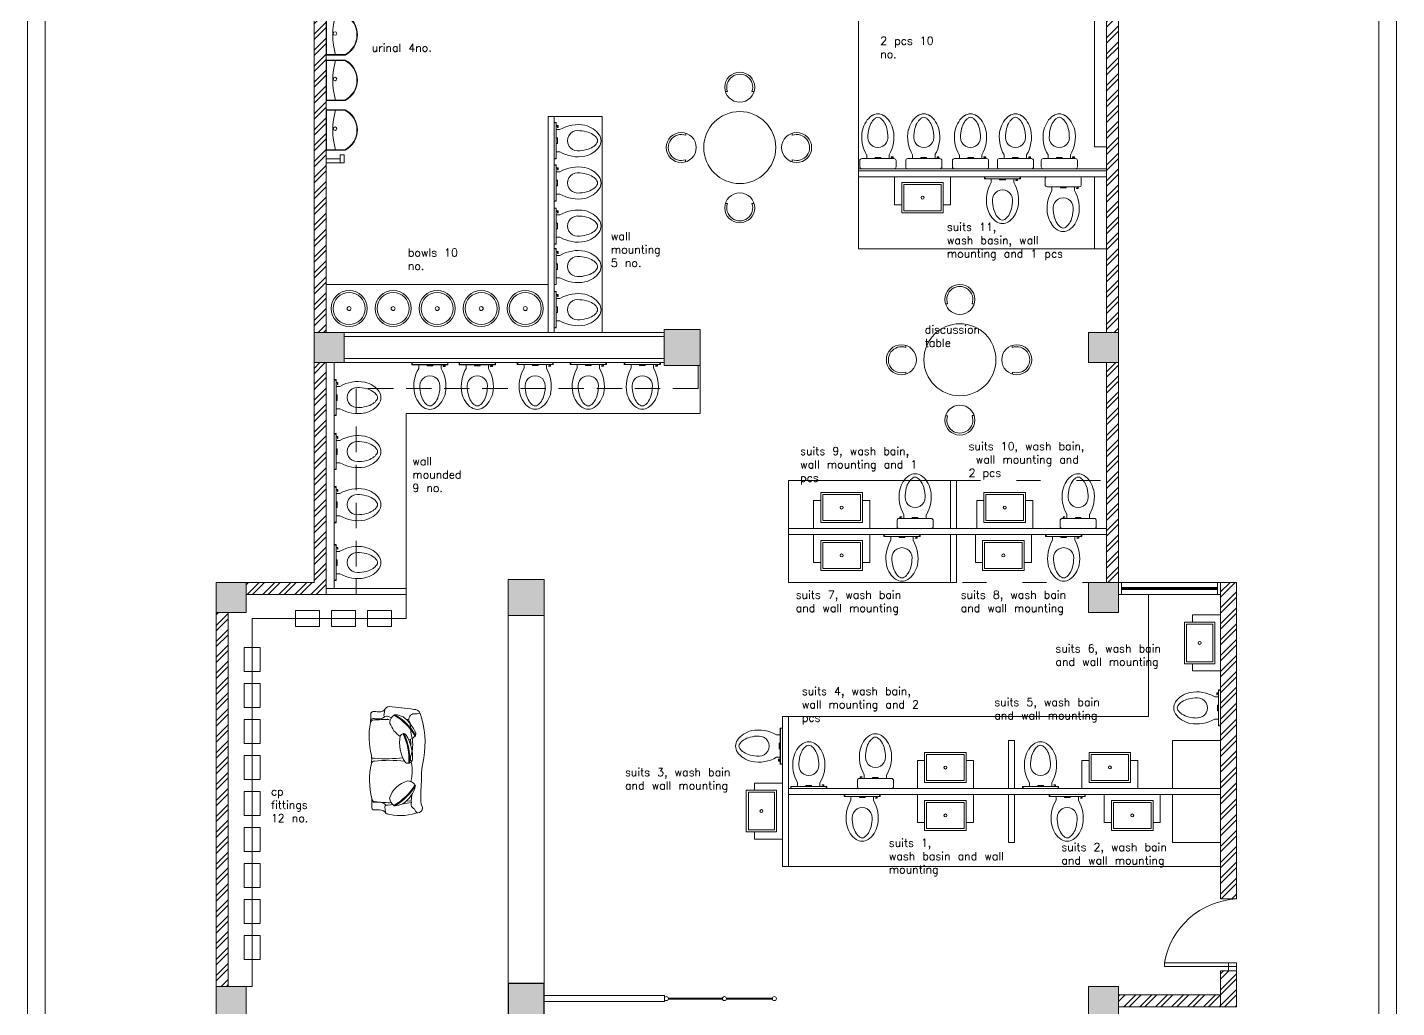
# Model space of a CAD drawing. Header units: inches. Extents: x 111501 to 134888, y 46021 to 52102.
# Drawn here: x 113693 to 114377, y 48812 to 49302 of the extents above; entities that cross this region are included whole.
import ezdxf
from ezdxf.lldxf.tags import DXFTag

# ---------------------------------------------------------------- set-up
doc = ezdxf.new("R2010")
doc.units = ezdxf.units.IN
doc.header["$MEASUREMENT"] = 0
doc.linetypes.add('ACAD_ISO03W100', pattern=[30, 12, -18])
doc.linetypes.add('DASHED', pattern=[19.05, 12.7, -6.35])
for name, color, linetype, lineweight in [('column', 252, 'Continuous', 9), ('DOOR', 1, 'Continuous', 0), ('FURNITURE', 14, 'Continuous', 18), ('SHEET', 7, 'Continuous', 30), ('text', 7, 'Continuous', 0), ('wall', 7, 'Continuous', 9), ('window', 140, 'Continuous', 15)]:
    doc.layers.add(name, color=color, linetype=linetype, lineweight=lineweight)
doc.layers.add('RO', color=7, linetype='Continuous')
doc.styles.get("Standard").update_dxf_attribs({"font": 'txt.shx', "height": 6})
tags = doc.linetypes.add('02B1', pattern=[15, 12, -3]).pattern_tags.tags
tags[6:7] = [DXFTag(74, 4), DXFTag(75, 0), DXFTag(340, '0'), DXFTag(46, 1.0), DXFTag(50, 0.0), DXFTag(44, 0.0), DXFTag(45, 0.0)]
tags[4:5] = [DXFTag(74, 4), DXFTag(75, 0), DXFTag(340, '0'), DXFTag(46, 1.0), DXFTag(50, 0.0), DXFTag(44, 0.0), DXFTag(45, 0.0)]
pattern_1 = [(45, (14908.9597, 1823.8855), (-3.97747564, 3.97747564), []), (45, (14911.6114, 1823.8855), (-3.97747564, 3.97747564), [])]

# ---------------------------------------------------------------- blocks, each defined once
blk = doc.blocks.new('A$C2699740B')
at = {"layer": 'FURNITURE'}
for p, q in [((1, 17.05), (1, 1)), ((1, 14.62), (2.86, 14.62)), ((1, 3.43), (2.86, 3.43))]:
    blk.add_line(p, q, dxfattribs=at)
at = {"layer": 'FURNITURE', "linetype": 'Continuous'}
for p, q in [((1, 10.45), (1.54, 10.45)), ((1.54, 7.61), (1, 7.61)), ((1.54, 10.45), (1.54, 7.61))]:
    blk.add_line(p, q, dxfattribs=at)
at = {"layer": 'FURNITURE'}
blk.add_lwpolyline([(0, 0), (1.02, 0), (1.02, 18.06), (0, 18.06)], close=True, dxfattribs=at)
at = {"layer": 'FURNITURE', "linetype": 'Continuous'}
for points in [[(1.53, 16.58), (1, 16.58), (1, 16.35), (1.53, 16.35)], [(1.53, 16.58), (1.87, 16.58), (1.87, 15.63), (1.65, 15.63)], [(1.53, 16.26), (1.53, 16.35)]]:
    blk.add_lwpolyline(points, dxfattribs=at)
blk.add_arc((-0.37, 15.59), 2.01, 0.88806, 19.3392, dxfattribs=at)
at = {"layer": 'FURNITURE', "extrusion": (0, 0, -1)}
for centre, start_param, end_param in [((0, 17.05), 2.356194, 3.926991), ((0, 1), 3.926991, 5.497787)]:
    blk.add_ellipse(centre, major_axis=(-0.709, -0.709), ratio=1, start_param=start_param, end_param=end_param, dxfattribs=at)
at = {"layer": 'FURNITURE'}
for centre, major_axis, start_param, end_param in [((11.95, -1.19), (-12.9, -12.9), 3.740911, 4.44905), ((11.6, 9.03), (3.56, -3.56), 2.356179, 5.497772), ((11.6, -4), (-12.77, -12.77), 3.673654, 3.926975), ((11.62, 2.43), (10.46, -10.46), 1.79758, 2.102858), ((14.16, 6.48), (7.07, -7.07), 1.370664, 1.797579), ((13.26, 2.43), (-8.08, -8.08), 3.368376, 3.673654), ((15.79, 6.48), (4.7, -4.7), 1.370664, 1.797579), ((15.79, 11.57), (-4.7, -4.7), 1.343983, 1.770898), ((19.64, 9.03), (-1.44, -1.44), 2.35618, 2.941459), ((19.64, 9.03), (-1.44, -1.44), 1.7709, 2.356179), ((18, 9.03), (3.81, -3.81), 0.785384, 1.370663), ((18, 9.03), (-3.81, -3.81), 1.770899, 2.356178), ((11.91, 19.01), (12.74, -12.74), -1.31209, -0.594747), ((11.6, 22.05), (12.77, -12.77), -0.785413, -0.532092), ((11.62, 15.63), (-10.46, -10.46), 1.038704, 1.343982), ((13.26, 15.63), (-8.08, -8.08), 1.038704, 1.343982), ((14.16, 11.57), (7.07, -7.07), -0.226814, 0.200102)]:
    blk.add_ellipse(centre, major_axis=major_axis, ratio=1, start_param=start_param, end_param=end_param, dxfattribs=at)
blk = doc.blocks.new('fgfdg')
at = {"layer": 'FURNITURE'}
for points in [[(9958.2, 25320.5), (9961.82, 25320.5), (9961.82, 25334.5), (9933.82, 25334.5), (9933.82, 25320.5), (9937.44, 25320.5)], [(9937.44, 25316.5), (9937.44, 25331.56), (9958.2, 25331.56), (9958.2, 25316.5), (9937.44, 25316.5), (9937.44, 25316.5)]]:
    blk.add_lwpolyline(points, dxfattribs=at)
blk.add_lwpolyline([(9938.44, 25317.5), (9938.44, 25330.56), (9957.2, 25330.56), (9957.2, 25317.5), (9938.44, 25317.5)], close=True, dxfattribs=at)
blk.add_circle((9947.82, 25324.03), 0.75, dxfattribs=at)
blk = doc.blocks.new('so')
at = {"layer": 'FURNITURE'}
for p, q in [((93769.7, 46908.55), (93770.47, 46908.35)), ((93752.34, 46905.16), (93752.51, 46906.52)), ((93762.11, 46903.43), (93757.75, 46902.84)), ((93760.52, 46902.13), (93757.93, 46901.98)), ((93769.43, 46904.14), (93767.18, 46903.8)), ((93768.58, 46902.89), (93768.03, 46902.73)), ((93770.77, 46907.56), (93771.08, 46904.87)), ((93758.31, 46881.28), (93758.24, 46879.86)), ((93759.31, 46862.37), (93758.99, 46862.39)), ((93760.5, 46861.17), (93759.13, 46861.32)), ((93769.27, 46859.7), (93767.77, 46860.37)), ((93769.29, 46861.22), (93768.4, 46861.65)), ((93753.59, 46857.91), (93753.48, 46858.34)), ((93769.77, 46854.9), (93769.47, 46854.89)), ((93771.08, 46856.49), (93771.61, 46859.22)), ((93776, 46857.32), (93774.86, 46857.39)), ((93777.45, 46857.47), (93777.04, 46857.3)), ((93777.89, 46857.84), (93777.45, 46857.47))]:
    blk.add_line(p, q, dxfattribs=at)
for centre, radius, start, end in [((93763.41, 46883.52), 25.81, 74.13928, 107.6386), ((93752.46, 46904.62), 4.07, 18.40482, 56.04005), ((93754.78, 46907.41), 0.592, 8.87051, 94.05424), ((93780.54, 46879.15), 29.07, 119.82965, 148.57464), ((93770.84, 46890.55), 15.56, 124.15229, 166.04045), ((93780.63, 46879.22), 28.66, 119.18399, 149.26894), ((93755.74, 46903.77), 2.22, 335.13449, 74.70054), ((93755.09, 46901.83), 2.85, 350.2141, 20.76481), ((93765.94, 46896.04), 8.32, 88.94997, 117.41935), ((93765.76, 46903.7), 0.425, 39.93327, 118.71729), ((93766.29, 46903.99), 0.425, 39.93327, 118.71729), ((93763.54, 46900.06), 5.23, 5.84806, 53.16868), ((93769.92, 46901.55), 2.64, 74.01477, 100.65631), ((93756.37, 46904.5), 12.96, 285.24913, 342.47727), ((93759.97, 46897.06), 5.07, 219.4617, 267.88774), ((93777.5, 46879.99), 20.24, 176.5091, 212.66613), ((93759.56, 46880.94), 2.28, 111.77378, 176.80671), ((93787.71, 46881), 29.07, 175.93246, 205.56871), ((93759.48, 46879.97), 3.18, 64.50853, 103.88422), ((93787.69, 46881.11), 28.66, 175.96049, 206.26301), ((93744.39, 46872.73), 19.32, 350.12791, 31.55288), ((93757.39, 46868.51), 1.77, 156.9035, 196.40408), ((93774.12, 46875.91), 20.07, 203.23758, 232.67391), ((93756.02, 46869.34), 0.305, 93.71895, 203.89699), ((93780.82, 46883.9), 29.07, 210.39959, 239.14459), ((93780.9, 46883.82), 28.66, 209.7053, 239.79025), ((93759.92, 46866.36), 5.07, 98.38462, 139.51253), ((93679.26, 46871.47), 79.79, 359.91776, 0.1427), ((93761.85, 46870.2), 1.77, 219.56422, 259.06481), ((93761.77, 46868.6), 0.305, 212.07132, 322.24935), ((93761.83, 46870.19), 1.77, 275.25586, 334.01427), ((93755.99, 46858.63), 13.37, 20.038, 55.9443), ((93756.27, 46861.23), 2.87, 271.81871, 21.73426), ((93763.43, 46863.29), 5.23, 305.80555, 353.12617), ((93764.3, 46862.3), 4.34, 4.75028, 12.23242), ((93755.56, 46853.08), 5.35, 81.44915, 112.17373), ((93765.91, 46867.27), 8.32, 241.55488, 270.02427), ((93766.16, 46859.33), 0.425, 240.25695, 319.04097), ((93769.85, 46864.16), 4.5, 262.57797, 288.77512)]:
    blk.add_arc(centre, radius, start, end, dxfattribs=at)
at = {"layer": 'FURNITURE', "extrusion": (0, 0, -1)}
for centre, major_axis, ratio, start_param, end_param in [((93773.54, 46909.47), (-3.31, 0.03), 0.909091, 4.616161, 5.890683), ((93757.64, 46904.17), (-5.13, 2.35), 0.618231, 5.500844, 7.184555), ((93689.39, 46899.23), (-63.77, 0.57), 0.909091, 3.056167, 3.251523), ((93759.67, 46900.91), (-1.84, 0.02), 0.909091, 0.073573, 0.254317), ((93764.63, 46809.88), (-102.4, 0.92), 0.909091, 1.601237, 1.67337), ((93767.88, 46905.84), (-3.36, 0.03), 0.909091, 3.452305, 3.740947), ((93773.87, 46910.2), (-0.08, 7.57), 0.730686, 3.178935, 3.779527), ((93775.86, 46848.78), (-59.28, 0.53), 0.909091, 1.527079, 1.573647), ((93775.94, 46852.61), (-59.28, 0.53), 0.909091, 1.527079, 1.573647), ((93775.75, 46900.71), (-1.84, 0.02), 0.909091, 1.671525, 3.054326), ((93776.07, 46901.25), (-1.62, 0.01), 0.909091, 1.838774, 2.80094), ((93776.15, 46905.08), (-1.62, 0.01), 0.909091, 1.838774, 2.80094), ((93890.94, 46901.04), (-113.36, 2.08), 0.701645, 6.254642, 6.313975), ((93921.13, 46888.07), (-163.89, 1.47), 0.909091, 0.062984, 0.077367), ((93921.96, 46889.1), (164.59, 2.24), 0.332533, 3.039374, 3.24171), ((93769.2, 46973.97), (1.09, 92.29), 0.86194, 3.038922, 3.227555), ((93776.06, 46879.38), (1.82, 0.64), 0.643947, 4.915204, 6.007097), ((93776.1, 46883.74), (-1.41, 1.06), 0.914805, 2.750316, 4.013629), ((94512.72, 46901.52), (761.68, 30.39), 0.237765, 3.06991, 3.193225), ((93925.72, 46873.33), (-167.53, 1.5), 0.909091, 6.258896, 6.277374), ((93640.53, 46875.47), (-138.39, 7.62), 0.514907, 2.983139, 3.210922), ((93724.36, 46862.32), (24.04, 24.18), 1, 0.556107, 0.764052), ((93760.41, 46863.29), (-1.84, 0.02), 0.909091, 5.638899, 6.209604), ((93745.95, 47451.69), (-649.87, 5.82), 0.909091, 4.657058, 4.668338), ((93768.59, 46858.41), (-3.26, 0.03), 0.909091, 1.877441, 2.006467), ((93773.86, 46857.98), (-3.31, 0.03), 0.909091, 0.681701, 1.699089), ((93779.28, 46914.66), (-59.28, 0.53), 0.909091, 4.741604, 4.788172), ((93776.49, 46863.15), (-1.84, 0.02), 0.909091, 3.260925, 4.643725), ((93776.7, 46862.24), (-1.62, 0.01), 0.909091, 3.51431, 4.476477), ((93891.41, 46855.42), (-113.27, 4.67), 0.710878, 6.259211, 6.318545), ((93758.3, 46860.31), (4.57, 2.7), 0.675931, 2.302953, 3.269293), ((93792.92, 47096.89), (35.25, 240.83), 0.806916, 3.083864, 3.147073), ((93768.83, 46856.9), (-2.29, 0.02), 0.909091, 3.32703, 4.655766), ((93773.74, 46854.45), (-3.31, 0.03), 0.909091, 0.424568, 1.699089), ((93768.37, 46858.41), (-3.36, 0.03), 0.909091, 2.622382, 2.862945), ((93779.16, 46911.13), (-59.28, 0.53), 0.909091, 4.741604, 4.788172), ((93776.58, 46858.71), (-1.62, 0.01), 0.909091, 3.51431, 4.476477)]:
    blk.add_ellipse(centre, major_axis=major_axis, ratio=ratio, start_param=start_param, end_param=end_param, dxfattribs=at)
at = {"layer": 'FURNITURE'}
for centre, major_axis, ratio, start_param, end_param in [((93640.44, 46884.08), (138.21, 10.34), 0.51003, 6.125714, 6.37511), ((93770.96, 46788.62), (-3.01, 92.25), 0.86194, 6.180515, 6.356807), ((93806.28, 46882.06), (28.59, 1.59), 0.753441, 3.013769, 3.201526), ((93774.94, 46873.78), (12.53, 12.6), 1, 2.00439, 2.558399)]:
    blk.add_ellipse(centre, major_axis=major_axis, ratio=ratio, start_param=start_param, end_param=end_param, dxfattribs=at)
blk.add_open_spline([(93751.68, 46880.48), (93752.13, 46882.86), (93752.89, 46886.84), (93752.75, 46890.88), (93752.7, 46892.51)], degree=3, knots=[0, 0, 0, 0, 10.027834, 16.763705, 16.763705, 16.763705, 16.763705], dxfattribs=at)
blk = doc.blocks.new('Z$W@#6334')
at = {"layer": 'FURNITURE'}
for points in [[(2.47, 3.91), (11.08, 0), (19.45, 18.43), (10.84, 22.34)], [(2.57, 4.14), (10.96, 0.33), (19.12, 18.31), (10.74, 22.11)]]:
    blk.add_lwpolyline(points, dxfattribs=at)
blk.add_circle((10.97, 10.47), 0.875, dxfattribs=at)
for centre, radius, start, end in [((11.37, 10.99), 11.37, 92.66514, 218.48775), ((11.37, 10.99), 11.12, 92.66514, 218.48775), ((-20.87, 25.63), 36.4, 319.43343, 351.71946)]:
    blk.add_arc(centre, radius, start, end, dxfattribs=at)
blk = doc.blocks.new('EWC')
at = {"layer": 'FURNITURE'}
for p, q in [((120.336, 285.853), (120.336, 285.929)), ((120.361, 285.954), (120.763, 285.954)), ((120.788, 285.929), (120.788, 285.853)), ((120.763, 285.828), (120.361, 285.828)), ((120.422, 285.828), (120.422, 285.782)), ((120.702, 285.828), (120.702, 285.782))]:
    blk.add_line(p, q, dxfattribs=at)
at = {"layer": 'FURNITURE', "linetype": 'ByBlock'}
blk.add_line((120.367, 285.954), (120.757, 285.954), dxfattribs=at)
at = {"layer": 'FURNITURE', "linetype": 'Continuous'}
for p, q in [((120.527, 285.815), (120.527, 285.828)), ((120.597, 285.815), (120.527, 285.815)), ((120.597, 285.828), (120.597, 285.815))]:
    blk.add_line(p, q, dxfattribs=at)
for points in [[(120.751, 285.815), (120.751, 285.807), (120.727, 285.807), (120.727, 285.812)], [(120.743, 285.815), (120.745, 285.815)], [(120.751, 285.815), (120.751, 285.828), (120.745, 285.828), (120.745, 285.815)]]:
    blk.add_lwpolyline(points, dxfattribs=at)
blk.add_arc((120.726, 285.862), 0.0503, 270.8881, 289.3392, dxfattribs=at)
at = {"layer": 'FURNITURE', "extrusion": (0, 0, -1)}
for centre, major_axis, start_param, end_param in [((120.361, 285.929), (-0.0177, -0.0177), 0.785398, 2.356194), ((120.763, 285.929), (-0.0177, -0.0177), 2.356194, 3.926991), ((120.361, 285.853), (-0.0177, 0.0177), 3.926991, 5.497787), ((120.763, 285.853), (-0.0177, 0.0177), 2.356194, 3.926991)]:
    blk.add_ellipse(centre, major_axis=major_axis, ratio=1, start_param=start_param, end_param=end_param, dxfattribs=at)
at = {"layer": 'FURNITURE'}
for centre, major_axis, start_param, end_param in [((120.811, 285.555), (-0.319, -0.319), -1.31209, -0.594747), ((120.562, 285.563), (-0.0891, -0.0891), 2.356179, 5.497772), ((120.307, 285.555), (-0.322, 0.322), 3.740911, 4.44905), ((120.888, 285.563), (-0.319, -0.319), -0.785413, -0.532092), ((120.236, 285.563), (-0.319, 0.319), 3.673654, 3.926975), ((120.727, 285.563), (-0.261, 0.261), 1.038704, 1.343982), ((120.626, 285.499), (-0.177, -0.177), -0.226814, 0.200102), ((120.727, 285.522), (-0.202, 0.202), 1.038704, 1.343982), ((120.626, 285.458), (-0.117, 0.117), 1.343983, 1.770898), ((120.498, 285.458), (-0.117, -0.117), 1.370664, 1.797579), ((120.498, 285.499), (-0.177, -0.177), 1.370664, 1.797579), ((120.397, 285.522), (-0.202, 0.202), 3.368376, 3.673654), ((120.397, 285.563), (-0.261, -0.261), 1.79758, 2.102858), ((120.562, 285.403), (-0.0954, 0.0954), 1.770899, 2.356178), ((120.562, 285.362), (-0.036, 0.036), 1.7709, 2.356179), ((120.562, 285.362), (-0.036, 0.036), 2.35618, 2.941459), ((120.562, 285.403), (-0.0954, -0.0954), 0.785384, 1.370663)]:
    blk.add_ellipse(centre, major_axis=major_axis, ratio=1, start_param=start_param, end_param=end_param, dxfattribs=at)

msp = doc.modelspace()

# ---------------------------------------------------------------- hatches: boundary and pattern name
at = {"layer": 'column'}
h = msp.add_hatch(color=256, dxfattribs=at)
h.paths.add_polyline_path([(114011.26, 49150.92), (114011.26, 49132.92), (114029.26, 49132.92), (114029.26, 49150.92)])
h.paths.add_polyline_path([(114011.26, 49354.84), (114011.26, 49336.84), (114029.26, 49336.84), (114029.26, 49354.84)])
h.paths.add_polyline_path([(114011.26, 49558.77), (114011.26, 49540.77), (114029.26, 49540.77), (114029.26, 49558.77)])
h = msp.add_hatch(color=256, dxfattribs=at)
h.paths.add_polyline_path([(113836.26, 49145.47), (113836.26, 49134.47), (113847.26, 49134.47), (113847.26, 49145.47)])
h.paths.add_polyline_path([(113847.26, 49145.47), (113847.26, 49149.47), (113836.26, 49149.47), (113836.26, 49145.47)])
h.paths.add_polyline_path([(113847.26, 49134.47), (113851.26, 49134.47), (113851.26, 49145.47), (113847.26, 49145.47)])
h.paths.add_polyline_path([(113851.26, 49149.47), (113847.26, 49149.47), (113847.26, 49145.47), (113851.26, 49145.47)])
h = msp.add_hatch(color=256, dxfattribs=at)
h.paths.add_polyline_path([(114223.26, 49145.47), (114223.26, 49134.47), (114234.26, 49134.47), (114234.26, 49145.47)])
h.paths.add_polyline_path([(114234.26, 49145.47), (114234.26, 49149.47), (114223.26, 49149.47), (114223.26, 49145.47)])
h.paths.add_polyline_path([(114234.26, 49134.47), (114238.26, 49134.47), (114238.26, 49145.47), (114234.26, 49145.47)])
h.paths.add_polyline_path([(114238.26, 49149.47), (114234.26, 49149.47), (114234.26, 49145.47), (114238.26, 49145.47)])
for points in [[(113787.26, 49024.42), (113787.26, 49009.42), (113802.26, 49009.42), (113802.26, 49024.42)], [(113933.27, 49025.92), (113933.27, 49007.92), (113951.27, 49007.92), (113951.27, 49025.92)]]:
    msp.add_hatch(color=256, dxfattribs=at).paths.add_polyline_path(points)
h = msp.add_hatch(color=256, dxfattribs=at)
h.paths.add_polyline_path([(114238.26, 49020.47), (114238.26, 49009.47), (114227.26, 49009.47), (114227.26, 49020.47)])
h.paths.add_polyline_path([(114227.26, 49020.47), (114227.26, 49024.47), (114238.26, 49024.47), (114238.26, 49020.47)])
h.paths.add_polyline_path([(114227.26, 49009.47), (114223.26, 49009.47), (114223.26, 49020.47), (114227.26, 49020.47)])
h.paths.add_polyline_path([(114223.26, 49024.47), (114227.26, 49024.47), (114227.26, 49020.47), (114223.26, 49020.47)])
h = msp.add_hatch(color=256, dxfattribs=at)
h.paths.add_polyline_path([(113787.26, 48818.54), (113787.26, 48807.54), (113798.26, 48807.54), (113798.26, 48818.54)])
h.paths.add_polyline_path([(113798.26, 48818.54), (113798.26, 48822.54), (113787.26, 48822.54), (113787.26, 48818.54)])
h.paths.add_polyline_path([(113798.26, 48807.54), (113802.26, 48807.54), (113802.26, 48818.54), (113798.26, 48818.54)])
h.paths.add_polyline_path([(113802.26, 48822.54), (113798.26, 48822.54), (113798.26, 48818.54), (113802.26, 48818.54)])
h = msp.add_hatch(color=256, dxfattribs=at)
h.paths.add_polyline_path([(113951.27, 48823.99), (113933.27, 48823.99), (113933.27, 48805.99), (113951.27, 48805.99)])
h.paths.add_polyline_path([(113930.27, 48712.7), (113951.27, 48712.7), (113951.27, 48720.7), (113930.27, 48720.7)])
h.paths.add_polyline_path([(113951.27, 48640.7), (113933.27, 48640.7), (113933.27, 48622.7), (113951.27, 48622.7)])
h = msp.add_hatch(color=256, dxfattribs=at)
h.paths.add_polyline_path([(114238.26, 48818.54), (114238.26, 48807.54), (114227.26, 48807.54), (114227.26, 48818.54)])
h.paths.add_polyline_path([(114227.26, 48818.54), (114227.26, 48822.54), (114238.26, 48822.54), (114238.26, 48818.54)])
h.paths.add_polyline_path([(114227.26, 48807.54), (114223.26, 48807.54), (114223.26, 48818.54), (114227.26, 48818.54)])
h.paths.add_polyline_path([(114223.26, 48822.54), (114227.26, 48822.54), (114227.26, 48818.54), (114223.26, 48818.54)])
at = {"layer": 'wall', "lineweight": 5}
h = msp.add_hatch(dxfattribs=at)
h.set_pattern_fill('ANSI32', color=256, scale=15, style=0)
h.set_pattern_definition(pattern_1)
h.paths.add_polyline_path([(114232.26, 49353.34), (114238.26, 49353.34), (114238.26, 49542.27), (114232.26, 49542.27)])
h.paths.add_polyline_path([(114232.26, 49149.42), (114238.26, 49149.42), (114238.26, 49338.34), (114232.26, 49338.34)])
h.paths.add_polyline_path([(114232.26, 49557.27), (114238.26, 49557.27), (114238.26, 49742.2), (114232.26, 49742.2)])
h.paths.add_polyline_path([(114232.26, 49024.42), (114238.26, 49024.42), (114238.26, 49134.42), (114232.26, 49134.42)])
h = msp.add_hatch(dxfattribs=at)
h.set_pattern_fill('ANSI32', color=256, scale=15, style=0)
h.set_pattern_definition(pattern_1)
h.paths.add_polyline_path([(113802.26, 49018.42), (113802.26, 49024.42), (113836.26, 49024.42), (113836.26, 49134.42), (113842.26, 49134.42), (113842.26, 49125.93), (113842.26, 49107.88), (113842.26, 49098.93), (113842.26, 49080.87), (113842.26, 49072.41), (113842.26, 49054.35), (113842.26, 49043.45), (113842.26, 49025.4), (113842.26, 49018.42)])
h.paths.add_polyline_path([(113836.26, 49149.42), (113842.26, 49149.42), (113842.26, 49338.34), (113836.26, 49338.34)])
h = msp.add_hatch(dxfattribs=at)
h.set_pattern_fill('ANSI32', color=256, scale=15, style=0)
h.set_pattern_definition(pattern_1)
h.paths.add_polyline_path([(114289.26, 48866.22), (114297.26, 48866.22), (114297.26, 49024.42), (114289.26, 49024.42), (114289.26, 48970.75), (114289.26, 48970.74), (114289.26, 48952.69)])
h.paths.add_polyline_path([(114289.26, 48812.22), (114289.26, 48830.22), (114297.26, 48830.22), (114297.26, 48812.22)])
h = msp.add_hatch(dxfattribs=at)
h.set_pattern_fill('ANSI32', color=256, scale=15, style=0)
h.set_pattern_definition(pattern_1)
h.paths.add_polyline_path([(113787.26, 48822.49), (113787.26, 49009.42), (113793.26, 49009.42), (113793.26, 48822.49)])
h = msp.add_hatch(dxfattribs=at)
h.set_pattern_fill('ANSI32', color=256, scale=15, style=0)
h.set_pattern_definition(pattern_1)
h.paths.add_polyline_path([(114289.26, 48812.22), (114289.26, 48818.22), (114238.26, 48818.22), (114238.26, 48812.22)])

# ---------------------------------------------------------------- linework, layer by layer
at = {"layer": 'column'}
for points in [[(113836.26, 49149.42), (113851.26, 49149.42), (113851.26, 49134.42), (113836.26, 49134.42)], [(114029.26, 49150.92), (114011.26, 49150.92), (114011.26, 49132.92), (114029.26, 49132.92)], [(114223.26, 49149.42), (114238.26, 49149.42), (114238.26, 49134.42), (114223.26, 49134.42)], [(113787.26, 49024.42), (113802.26, 49024.42), (113802.26, 49009.42), (113787.26, 49009.42)], [(113951.27, 49025.92), (113933.27, 49025.92), (113933.27, 49007.92), (113951.27, 49007.92)], [(114238.26, 49024.42), (114223.26, 49024.42), (114223.26, 49009.42), (114238.26, 49009.42)], [(113787.26, 48822.49), (113802.26, 48822.49), (113802.26, 48807.49), (113787.26, 48807.49)], [(114238.26, 48822.49), (114223.26, 48822.49), (114223.26, 48807.49), (114238.26, 48807.49)]]:
    msp.add_lwpolyline(points, close=True, dxfattribs=at)
at = {"layer": 'DOOR', "color": 5, "linetype": 'Continuous', "lineweight": 0}
for points in [[(114297.26, 48834.22), (114297.26, 48832.37), (114261.21, 48832.37), (114261.21, 48834.22)], [(114297.26, 48830.22), (114297.26, 48834.22), (114293.26, 48834.22), (114293.26, 48830.22)]]:
    msp.add_lwpolyline(points, close=True, dxfattribs=at)
msp.add_arc((114299.15, 48827.75, -0.46), 38.48, 92.81392, 170.32693, dxfattribs=at)
at = {"layer": 'FURNITURE', "lineweight": 5}
for p, q in [((114108.26, 49231.34), (114108.26, 49341.34)), ((114028.26, 49132.92), (114028.26, 49121.42)), ((114029.26, 49132.92), (114029.26, 49108.92)), ((113882.26, 49021.42), (113882.26, 49108.92)), ((114029.26, 49108.92), (113882.26, 49108.92)), ((114073.26, 49075.42), (114073.26, 49024.42)), ((114253.26, 49018.42), (114253.26, 48957.42)), ((114073.26, 48957.42), (114253.26, 48957.42)), ((114073.26, 48957.42), (114073.26, 48921.42)), ((114073.26, 48918.42), (114073.26, 48882.42)), ((114073.26, 48882.42), (114289.26, 48882.42))]:
    msp.add_line(p, q, dxfattribs=at)
at = {"layer": 'FURNITURE', "lineweight": 0}
for p, q in [((114042.85, 49269.92), (114041.79, 49269.93)), ((114056.13, 49269.88), (114055.07, 49269.88)), ((114021.97, 49249.1), (114021.97, 49248.05)), ((114075.15, 49249.1), (114075.16, 49248.05)), ((114021.93, 49235.83), (114021.92, 49234.77)), ((114075.2, 49235.83), (114075.2, 49234.77)), ((114042.85, 49213.97), (114041.79, 49213.96)), ((114056.13, 49214.01), (114055.07, 49214.01)), ((114152.85, 49163.79), (114151.79, 49163.79)), ((114166.13, 49163.74), (114165.07, 49163.74)), ((114131.97, 49142.97), (114131.97, 49141.91)), ((114185.15, 49142.97), (114185.16, 49141.91)), ((114131.93, 49129.69), (114131.92, 49128.63)), ((114185.2, 49129.69), (114185.2, 49128.63)), ((114152.85, 49107.83), (114151.79, 49107.82)), ((114166.13, 49107.87), (114165.07, 49107.87)), ((114013.23, 48816.6), (114040.34, 48816.6)), ((114013.23, 48816.1), (114040.34, 48816.1)), ((114042.27, 48816.6), (114065.3, 48816.6)), ((114042.27, 48816.1), (114065.3, 48816.1))]:
    msp.add_line(p, q, dxfattribs=at)
at = {"layer": 'FURNITURE', "linetype": 'DASHED', "lineweight": 5}
msp.add_line((113857.26, 49121.42), (113857.26, 49018.42), dxfattribs=at)
at = {"layer": 'FURNITURE', "lineweight": 5}
for points in [[(114226.26, 49242.34), (114232.26, 49242.34), (114232.26, 49320.34), (114226.26, 49320.34)], [(113956.26, 49257.42), (113953.26, 49257.42), (113953.26, 49149.42), (113956.26, 49149.42)], [(113956.26, 49257.42), (113980.26, 49257.42), (113980.26, 49149.42), (113956.26, 49149.42)], [(113849.26, 49234.34), (113842.26, 49234.34), (113842.26, 49236.34), (113849.26, 49236.34)], [(113849.26, 49234.34), (113851.26, 49234.34), (113851.26, 49238.34), (113849.26, 49238.34)], [(114108.26, 49230.34), (114232.26, 49230.34), (114232.26, 49231.34), (114108.26, 49231.34)], [(114108.26, 49227.34), (114232.26, 49227.34), (114232.26, 49230.34), (114108.26, 49230.34)], [(114108.26, 49227.34), (114232.26, 49227.34), (114232.26, 49191.34), (114108.26, 49191.34)], [(114226.26, 49227.34), (114232.26, 49227.34), (114232.26, 49191.34), (114226.26, 49191.34)], [(113851.26, 49149.42), (114011.26, 49149.42), (114011.26, 49134.42), (113851.26, 49134.42)], [(113842.26, 49134.42), (113846.26, 49134.42), (113846.26, 49021.42), (113842.26, 49021.42)], [(114154.28, 49075.42), (114157.28, 49075.42), (114157.28, 49051.42), (114154.28, 49051.42)], [(114232.26, 49051.42), (114073.26, 49051.42), (114073.26, 49048.42), (114232.26, 49048.42)], [(114154.27, 49048.42), (114157.27, 49048.42), (114157.27, 49024.42), (114154.27, 49024.42)], [(113842.26, 49021.42), (113882.26, 49021.42), (113882.26, 49018.42), (113842.26, 49018.42)], [(113826.92, 49010.42), (113838.92, 49010.42), (113838.92, 49002.42), (113826.92, 49002.42)], [(113844.92, 49010.42), (113856.92, 49010.42), (113856.92, 49002.42), (113844.92, 49002.42)], [(113862.92, 49010.42), (113874.92, 49010.42), (113874.92, 49002.42), (113862.92, 49002.42)], [(113809.26, 48991.91), (113809.26, 48979.91), (113801.26, 48979.91), (113801.26, 48991.91)], [(113809.26, 48973.91), (113809.26, 48961.91), (113801.26, 48961.91), (113801.26, 48973.91)], [(113809.26, 48955.91), (113809.26, 48943.91), (113801.26, 48943.91), (113801.26, 48955.91)], [(114070.26, 48957.42), (114073.26, 48957.42), (114073.26, 48882.42), (114070.26, 48882.42)], [(114183.26, 48921.42), (114186.26, 48921.42), (114186.26, 48945.42), (114183.26, 48945.42)], [(113809.26, 48937.91), (113809.26, 48925.91), (113801.26, 48925.91), (113801.26, 48937.91)], [(114073.26, 48918.42), (114289.26, 48918.42), (114289.26, 48921.42), (114073.26, 48921.42)], [(113809.26, 48919.91), (113809.26, 48907.91), (113801.26, 48907.91), (113801.26, 48919.91)], [(114183.26, 48894.42), (114186.26, 48894.42), (114186.26, 48918.42), (114183.26, 48918.42)], [(113809.26, 48901.91), (113809.26, 48889.91), (113801.26, 48889.91), (113801.26, 48901.91)], [(113809.26, 48883.91), (113809.26, 48871.91), (113801.26, 48871.91), (113801.26, 48883.91)], [(113809.26, 48865.91), (113809.26, 48853.91), (113801.26, 48853.91), (113801.26, 48865.91)], [(113809.26, 48847.91), (113809.26, 48835.91), (113801.26, 48835.91), (113801.26, 48847.91)]]:
    msp.add_lwpolyline(points, close=True, dxfattribs=at)
at = {"layer": 'FURNITURE', "linetype": 'ByBlock', "lineweight": 0}
msp.add_lwpolyline([(113953.26, 49173.42), (113953.26, 49149.42), (113842.26, 49149.42), (113842.26, 49173.42)], close=True, dxfattribs=at)
at = {"layer": 'FURNITURE', "lineweight": 5}
for points in [[(113851.26, 49147.42), (114011.26, 49147.42)], [(114011.26, 49136.42), (113851.26, 49136.42)], [(114157.28, 49075.42), (114073.26, 49075.42)], [(114073.26, 49024.42), (114157.27, 49024.42)], [(113805.26, 49006.42), (113882.26, 49006.42), (113882.26, 49018.42), (113842.26, 49018.42)], [(113793.26, 49003.49), (113793.26, 48822.49), (113805.26, 48822.49)], [(113805.26, 48822.49), (113805.26, 49006.42)], [(114265.26, 48945.42), (114289.26, 48945.42)], [(114265.26, 48894.42), (114289.26, 48894.42)]]:
    msp.add_lwpolyline(points, dxfattribs=at)
at = {"layer": 'FURNITURE', "linetype": 'DASHED', "lineweight": 5}
msp.add_lwpolyline([(114028.26, 49121.42), (113857.26, 49121.42)], dxfattribs=at)
at = {"layer": 'FURNITURE', "linetype": 'ACAD_ISO03W100', "lineweight": 5}
msp.add_lwpolyline([(114157.28, 49075.42), (114232.26, 49075.42), (114232.26, 49024.42), (114157.28, 49024.42)], close=True, dxfattribs=at)
at = {"layer": 'FURNITURE', "linetype": '02B1', "lineweight": 0}
msp.add_lwpolyline([(113933.27, 48823.99), (113951.27, 48823.99), (113951.27, 49007.92), (113933.27, 49007.92)], close=True, dxfattribs=at)
at = {"layer": 'FURNITURE'}
for points in [[(114265.26, 48945.42), (114265.26, 48921.42)], [(114265.26, 48894.42), (114265.26, 48918.42)]]:
    msp.add_lwpolyline(points, dxfattribs=at)
at = {"layer": 'FURNITURE', "lineweight": 0}
msp.add_lwpolyline([(114011.27, 48816.35), (114011.27, 48817.99), (113951.27, 48817.99), (113951.27, 48814.99), (114011.27, 48814.99), (114011.27, 48816.35)], dxfattribs=at)
for centre, radius in [((114048.97, 49272.11), 7.5), ((114048.97, 49241.94), 18), ((114019.73, 49241.94), 7.5), ((114077.39, 49241.94), 7.5), ((114048.97, 49211.78), 7.5), ((114158.97, 49165.98), 7.5), ((113853.73, 49161.42), 9), ((113853.73, 49161.42), 8), ((113875.74, 49161.42), 9), ((113875.74, 49161.42), 8), ((113897.76, 49161.42), 9), ((113897.76, 49161.42), 8), ((113919.77, 49161.42), 9), ((113919.77, 49161.42), 8), ((113941.79, 49161.42), 9), ((113941.79, 49161.42), 8), ((113853.73, 49161.42), 1), ((113875.74, 49161.42), 1), ((113897.76, 49161.42), 1), ((113919.77, 49161.42), 1), ((113941.79, 49161.42), 1), ((114158.97, 49135.81), 18), ((114129.73, 49135.81), 7.5), ((114187.39, 49135.81), 7.5), ((114158.97, 49105.64), 7.5), ((114012.27, 48816.35), 1), ((114041.31, 48816.35), 1), ((114066.27, 48816.35), 1)]:
    msp.add_circle(centre, radius, dxfattribs=at)
for centre, start, end in [((114048.97, 49272.11), 339.91964, 199.69597), ((114019.73, 49241.94), 69.91964, 289.69597), ((114077.39, 49241.94), 250.30403, 110.08036), ((114048.97, 49211.78), 160.30403, 20.08036), ((114158.97, 49165.98), 339.91964, 199.69597), ((114129.73, 49135.81), 69.91964, 289.69597), ((114187.39, 49135.81), 250.30403, 110.08036), ((114158.97, 49105.64), 160.30403, 20.08036)]:
    msp.add_arc(centre, 6.5, start, end, dxfattribs=at)
at = {"layer": 'RO', "color": 7, "linetype": 'Continuous'}
msp.add_lwpolyline([(113951.27, 48823.99), (113933.27, 48823.99), (113933.27, 48805.99), (113951.27, 48805.99)], close=True, dxfattribs=at)
at = {"layer": 'SHEET', "color": 0, "lineweight": 5, "ltscale": 25}
for points in [[(113692.95, 48144.89), (114377.24, 48144.89), (114377.24, 49881.43), (113692.95, 49881.43)], [(113701.87, 48153.81), (114368.31, 48153.81), (114368.31, 49872.51), (113701.87, 49872.51)]]:
    msp.add_lwpolyline(points, close=True, dxfattribs=at)
at = {"layer": 'wall'}
for p, q in [((113836.26, 49542.27), (113836.26, 49149.42)), ((113842.26, 49338.34), (113842.26, 49149.42)), ((114232.26, 49149.42), (114232.26, 49338.34)), ((114238.26, 49149.42), (114238.26, 49338.34)), ((113836.26, 49134.42), (113836.26, 49024.42)), ((113842.26, 49134.42), (113842.26, 49018.42)), ((114232.26, 49134.42), (114232.26, 49024.42)), ((114238.26, 49134.42), (114238.26, 49024.42)), ((113802.26, 49024.42), (113836.26, 49024.42)), ((113802.26, 49018.42), (113842.26, 49018.42)), ((114238.26, 49018.42), (114289.26, 49018.42)), ((113787.26, 48822.49), (113787.26, 49009.42)), ((113793.26, 48822.49), (113793.26, 49009.42)), ((114289.26, 48818.22), (114238.26, 48818.22)), ((114289.26, 48812.22), (114238.26, 48812.22))]:
    msp.add_line(p, q, dxfattribs=at)
for points in [[(114238.26, 49018.42), (114289.26, 49018.42), (114289.26, 49024.42), (114238.26, 49024.42)], [(114297.26, 48866.22), (114289.26, 48866.22), (114289.26, 49024.42), (114297.26, 49024.42)], [(114297.26, 48812.22), (114289.26, 48812.22), (114289.26, 48830.22), (114297.26, 48830.22)]]:
    msp.add_lwpolyline(points, close=True, dxfattribs=at)
for points in [[(114239.76, 49018.42), (114239.76, 49024.42)], [(114287.76, 49018.42), (114287.76, 49024.42)]]:
    msp.add_lwpolyline(points, dxfattribs=at)
at = {"layer": 'window', "lineweight": 5}
for p, q in [((114239.76, 49021.92), (114287.76, 49021.92)), ((114239.76, 49021.42), (114287.76, 49021.42)), ((114239.76, 49020.92), (114287.76, 49020.92))]:
    msp.add_line(p, q, dxfattribs=at)

# ---------------------------------------------------------------- block references
at = {"layer": 'FURNITURE', "rotation": 204.4235524367763}
for p in [(113852.35, 49313), (113852.35, 49290.28), (113852.35, 49265.44)]:
    msp.add_blockref('Z$W@#6334', p, dxfattribs=at)
at = {"layer": 'FURNITURE', "lineweight": 0}
for p, xscale, yscale, zscale, rotation in [((109295.53, 60669.49), -40.00000000000001, 39.99999999999997, 40, 179.999999999995), ((109318.46, 60669.49), -40.00000000000001, 39.99999999999997, 40, 179.999999999995), ((109341.83, 60669.49), -40.00000000000001, 39.99999999999997, 40, 179.999999999995), ((109364.27, 60669.49), -40.00000000000001, 39.99999999999997, 40, 179.999999999995), ((109386.18, 60669.49), -40.00000000000001, 39.99999999999997, 40, 179.999999999995), ((118959.08, 60489.56), 40.00000000000001, 40.00000000000001, 40.00000000000001, 180), ((119040.58, 60489.56), 40.00000000000001, 40.00000000000001, 40.00000000000001, 180), ((118939.25, 60359.56), 40.00000000000001, 40.00000000000001, 40.00000000000001, 180)]:
    msp.add_blockref('EWC', p, dxfattribs=dict(at, xscale=xscale, yscale=yscale, zscale=zscale, rotation=rotation))
for p in [(113956.26, 49236.32), (113956.26, 49215.2), (113956.26, 49193.64), (113956.26, 49173.39), (113956.26, 49151.83), (113846.26, 49107.88), (113846.26, 49080.87), (113846.26, 49054.35), (113846.26, 49025.4)]:
    msp.add_blockref('A$C2699740B', p, dxfattribs=at)
at = {"layer": 'FURNITURE', "linetype": 'ByBlock', "lineweight": 0}
for p in [(104192.48, 23892.84), (104152.07, 23713.91), (104232.88, 23713.91), (104203.93, 23583.91), (104297.29, 23583.91)]:
    msp.add_blockref('fgfdg', p, dxfattribs=at)
at = {"layer": 'FURNITURE', "lineweight": 0}
for p, rotation in [((114171.24, 49227.34), 270), ((113885.08, 49134.37), 270), ((113908.77, 49134.37), 270), ((113937.72, 49134.42), 270), ((113964.24, 49134.42), 270), ((113991.24, 49134.42), 270), ((114121, 49048.42), 270), ((114201.81, 49048.42), 270), ((114070.26, 48951.66), 179.9999999999796), ((114101.12, 48918.42), 269.9999999999797), ((114203.58, 48918.42), 269.9999999999797)]:
    msp.add_blockref('A$C2699740B', p, dxfattribs=dict(at, rotation=rotation))
at = {"layer": 'FURNITURE', "lineweight": 0, "xscale": 40.00000000000001, "yscale": 40.00000000000001, "zscale": 40.00000000000001}
msp.add_blockref('EWC', (109388.13, 37789.2), dxfattribs=at)
at = {"layer": 'FURNITURE', "linetype": 'ByBlock', "lineweight": 0, "xscale": -1}
for p, rotation in [((104152.07, 74385.92), 180), ((104233.57, 74385.92), 180), ((88954.75, 39046.4), 270), ((104203.93, 74255.92), 180), ((104286.11, 74256.01), 180)]:
    msp.add_blockref('fgfdg', p, dxfattribs=dict(at, rotation=rotation))
at = {"layer": 'FURNITURE', "lineweight": 0, "xscale": -1.000000000000001}
msp.add_blockref('A$C2699740B', (114289.26, 48952.69), dxfattribs=at)
at = {"layer": 'FURNITURE', "lineweight": 5, "rotation": 180}
msp.add_blockref('so', (207642.69, 95817.2), dxfattribs=at)
at = {"layer": 'FURNITURE', "lineweight": 0, "xscale": -1.000000000000001, "rotation": 270.0000000000203}
for p in [(114074.44, 48921.42), (114190.26, 48921.42)]:
    msp.add_blockref('A$C2699740B', p, dxfattribs=at)
at = {"layer": 'FURNITURE', "linetype": 'ByBlock', "lineweight": 0, "rotation": 270}
msp.add_blockref('fgfdg', (88735.75, 58857.96), dxfattribs=at)

# ---------------------------------------------------------------- texts
at = {"layer": 'text', "char_height": 4, "attachment_point": 1}
for s, insert, width in [('2 pcs 10 no.', (114119.17, 49297.33), 30.1224), ('urinal 4no.', (113865.06, 49293.87), 30.1224), ('suits 11,\\Pwash basin, wall mounting and 1 pcs ', (114152.49, 49204.22), 64.2779), ('wall mounting 5 no.', (113984.58, 49199.62), 30.1224), ('bowls 10 no.', (113883.12, 49191.43), 30.1224), ('discussion table', (114141.44, 49152.94), 30.1224), ('suits 9, wash bain,  wall mounting and 1 pcs', (114079.16, 49092.18), 65.871), ('suits 10, wash bain,  wall mounting and 2 pcs', (114163.34, 49094.61), 65.871), ('wall mounded 9 no.', (113885.37, 49087.05), 30.1224), ('suits 7, wash bain and wall mounting', (114076.94, 49020.33), 65.871), ('suits 8, wash bain and wall mounting', (114159.38, 49020.33), 65.871), ('suits 6, wash bain and wall mounting', (114206.76, 48993.46), 65.871), ('suits 4, wash bain,  wall mounting and 2 pcs', (114080.03, 48972.18), 65.871), ('suits 5, wash bain and wall mounting', (114176.18, 48966.62), 65.871), ('suits 3, wash bain and wall mounting', (113991.61, 48931.57), 65.871), ('cp fittings 12 no.', (113814.68, 48921.97), 30.1224), ('suits 1,\\Pwash basin and wall mounting', (114123.48, 48896.31), 64.2779), ('suits 2, wash bain and wall mounting', (114209.71, 48894.17), 65.871)]:
    msp.add_mtext(s, dxfattribs=dict(at, insert=insert, width=width))

doc.saveas('drawing.dxf')
